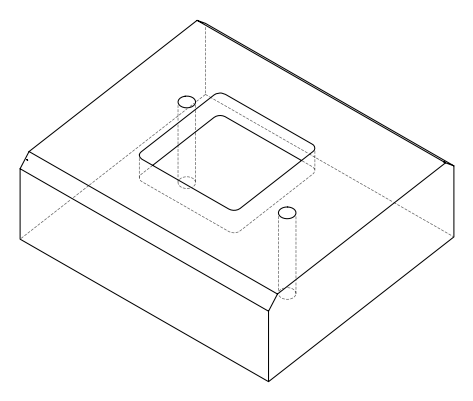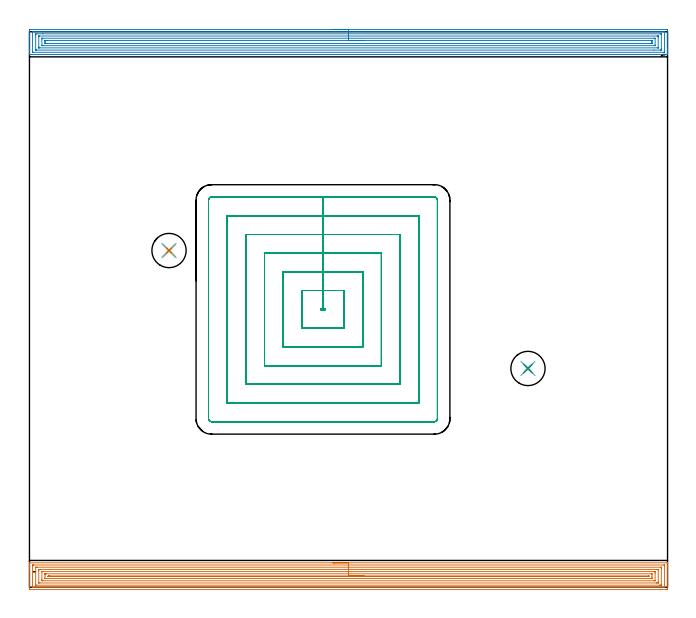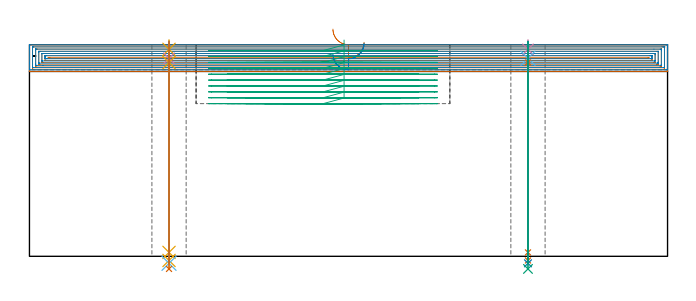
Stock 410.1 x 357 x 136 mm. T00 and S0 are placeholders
(PLAN: 13 operations, 10 tool changes, 91.1 min)
(1 AREA_MILL | FG_CHAMFER_SURFACE | UGT0205_001 | 23.16 min | 60647 mm3)
(2 AREA_MILL_1 | FG_CHAMFER_SURFACE_1 | UGT0205_001 | 19.98 min | 53154 mm3)
(3 MILL_RECTANGULAR_POCKET | POCKET_RECTANGULAR_STRAIGHT | NXT0201_012 | Follow Part, ap 4, ae 75% | 44.27 min | 987842 mm3)
(4 SPOT_DRILL | STEP1HOLE | NXT0321_9005460120000 | 0.05 min | 223 mm3)
(5 SPOT_DRILL_1 | STEP1HOLE_1 | NXT0321_9005460120000 | 0.05 min | 116 mm3)
(6 DRILL_BLIND_HOLE_INTO_CENTER | STEP1HOLE | NXT0301_029 | 0.04 min | 151 mm3)
(7 GUN_DRILL_THROUGH_HOLE | STEP1HOLE | UGT0307_001 | 0.6 min | 2480 mm3)
(8 SPADE_DRILL_TO_ENLARGE_THROUGH_HOLE | STEP1HOLE | UGT0306_004 | 0.57 min | 16567 mm3)
(9 DRILL_TO_ENLARGE_THROUGH_HOLE | STEP1HOLE | UGT0301_053 | 0.59 min | 32272 mm3)
(10 DRILL_BLIND_HOLE_INTO_CENTER_1 | STEP1HOLE_1 | NXT0301_029 | 0.04 min | 119 mm3)
(11 GUN_DRILL_THROUGH_HOLE_1 | STEP1HOLE_1 | UGT0307_001 | 0.6 min | 2483 mm3)
(12 SPADE_DRILL_TO_ENLARGE_THROUGH_HOLE_1 | STEP1HOLE_1 | UGT0306_004 | 0.57 min | 16649 mm3)
(13 DRILL_TO_ENLARGE_THROUGH_HOLE_1 | STEP1HOLE_1 | UGT0301_053 | 0.59 min | 32217 mm3)
(TOOL UGT0205_001 | Chamfer Mill 20 x 3 x 45 deg. | D20 FL50 Z2)
(TOOL NXT0201_012 | ENDMILL 16mm [2P460-1600-NA 1630] | D16 FL38 Z6)
(TOOL NXT0321_9005460120000 | NC Spot Drill, 142deg, 12mm, Carbide, Uncoated | D12 PA142 FL30 Z2)
(TOOL NXT0301_029 | Carbide Drill 5.8mm [860.1-0580-017A1-MM 2214] | D5.8 PA140 FL28 Z2)
(TOOL UGT0307_001 | Gun Drill 5 mm | D5 PA130 FL24 Z1)
(TOOL UGT0306_004 | Spade Drill 13.5mm | D13.5 PA132 FL10 Z2)
(TOOL UGT0301_053 | Twist Drill 22 mm | D22 PA118 FL150 Z2)
(OP 1 AREA_MILL)
G17 G21 G94 G90
T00 M6
G54
G17 G0 G90 X195.05 Y15.7 S1061 M3
G43 Z146. H0
G94 G1 X195.088 Z145.128 F250.
X195.202 Z144.263
X195.391 Z143.412
X195.653 Z142.58
X195.987 Z141.774
X196.39 Z141.
X196.858 Z140.264
X197.39 Z139.572
X197.979 Z138.929
X198.622 Z138.339
X199.314 Z137.808
X200.05 Z137.34
X200.824 Z136.937
X201.63 Z136.603
X202.462 Z136.341
X203.313 Z136.152
X204.178 Z136.038
X205.05 Z136.
X409.941
X410.09 Y15.705 Z135.995
X410.093 Y15.652 Z135.943
X410.1 Y15.274 Z135.573
Y14.878 Z135.178
Y14.227 Z134.522
Y13.01 Z133.307
Y12.445 Z132.739
Y3.091 Z123.389
Y-0.917 Z119.38
X410.098 Y-1.202 Z119.095
X410.09 Y-1.492 Z118.806
X409.8 Y-1.499 Z118.799
X0.61 Z118.801
X0.032 Y-1.494 Z118.804
X0.007 Y-1.492 Z118.806
X0. Y-0.917 Z119.38
Y11.837 Z132.132
Y12.445 Z132.739
Y13.01 Z133.307
Y13.336 Z133.632
Y13.901 Z134.197
Y14.227 Z134.522
Y14.878 Z135.178
Y15.274 Z135.573
X0.007 Y15.652 Z135.943
X0.01 Y15.705 Z135.995
X0.159 Y15.7 Z136.
X205.05
Y14.286 Z134.586
X407.764 Y14.285 Z134.585
X407.883 Y14.283 Z134.583
X408.09 Y14.276 Z134.576
X408.093 Y14.227 Z134.527
X408.099 Y13.833 Z134.133
Y0.47 Z120.77
X408.093 Y-0.027 Z120.273
X408.09 Y-0.069 Z120.231
X407.942 Y-0.08 Z120.22
X407.824 Y-0.085 Z120.215
X407.764 Y-0.086 Z120.214
X407.705
X2.336 Y-0.085 Z120.215
X2.217 Y-0.083 Z120.217
X2.01 Y-0.076 Z120.224
X2.007 Y-0.027 Z120.273
X2.001 Y0.367 Z120.667
Y13.73 Z134.03
X2.007 Y14.227 Z134.527
X2.01 Y14.269 Z134.569
X2.159 Y14.28 Z134.58
X2.277 Y14.285 Z134.585
X2.336 Y14.286 Z134.586
X2.395
X205.05
Y12.872 Z133.172
X405.919 Y12.871 Z133.171
X406.062 Y12.87 Z133.17
X406.085 Y12.868 Z133.168
X406.09 Y12.866 Z133.166
X406.094 Y12.841 Z133.141
X406.098 Y12.745 Z133.045
X406.1 Y12.625 Z132.925
Y12.445 Z132.745
X406.099 Y1.576 Z121.876
X406.093 Y1.395 Z121.695
X406.09 Y1.346 Z121.646
X406.075 Y1.335 Z121.635
X406.026 Y1.332 Z121.632
X405.919 Y1.33 Z121.63
X405.454 Y1.329 Z121.629
X405.027 Y1.328 Z121.628
X4.181 Y1.329 Z121.629
X4.038 Y1.33 Z121.63
X4.015 Y1.332 Z121.632
X4.01 Y1.334 Z121.634
X4.006 Y1.359 Z121.659
X4.001 Y1.455 Z121.755
X4. Y1.935 Z122.235
X4.001 Y12.624 Z132.924
X4.007 Y12.805 Z133.105
X4.01 Y12.854 Z133.154
X4.025 Y12.865 Z133.165
X4.074 Y12.868 Z133.168
X4.181 Y12.87 Z133.17
X4.646 Y12.871 Z133.171
X5.073 Y12.872 Z133.172
X205.05
Y11.457 Z131.757
X403.338
X404.049 Y11.452 Z131.752
X404.084 Y11.451 Z131.751
X404.09 Y11.412 Z131.712
X404.095 Y11.311 Z131.611
X404.099 Y11.106 Z131.406
X404.1 Y3.57 Z123.87
X404.098 Y3.108 Z123.408
X404.095 Y2.894 Z123.194
X404.09 Y2.788 Z123.088
X404.081 Y2.749 Z123.049
X404.032 Y2.747 Z123.047
X403.241 Y2.743 Z123.043
X403.144
X6.762
X6.051 Y2.748 Z123.048
X6.016 Y2.749 Z123.049
X6.01 Y2.788 Z123.088
X6.005 Y2.889 Z123.189
X6.001 Y3.094 Z123.394
X6. Y10.63 Z130.93
X6.002 Y11.092 Z131.392
X6.005 Y11.306 Z131.606
X6.01 Y11.412 Z131.712
X6.019 Y11.451 Z131.751
X6.068 Y11.453 Z131.753
X6.859 Y11.457 Z131.757
X6.956
X205.05
Y10.043 Z130.343
X401.456 Y10.042 Z130.342
X402.081 Y10.039 Z130.339
X402.085 Y10.037 Z130.337
X402.095 Y10.025 Z130.325
X402.098 Y9.772 Z130.072
X402.1 Y9.13 Z129.43
X402.099 Y4.267 Z124.567
X402.097 Y4.187 Z124.487
X402.094 Y4.168 Z124.468
X402.091 Y4.164 Z124.464
X402.075 Y4.161 Z124.461
X401.998 Y4.159 Z124.459
X401.727 Y4.157 Z124.457
X401.456
X8.644 Y4.158 Z124.458
X8.019 Y4.161 Z124.461
X8.015 Y4.163 Z124.463
X8.005 Y4.175 Z124.475
X8.002 Y4.428 Z124.728
X8. Y5.07 Z125.37
X8.001 Y9.933 Z130.233
X8.003 Y10.014 Z130.314
X8.006 Y10.032 Z130.332
X8.009 Y10.036 Z130.336
X8.025 Y10.039 Z130.339
X8.102 Y10.041 Z130.341
X8.373 Y10.043 Z130.343
X8.644
X205.05
Y8.629 Z128.929
X399.67 Y8.628 Z128.928
X399.925 Y8.627 Z128.927
X400.038 Y8.624 Z128.924
X400.087 Y8.622 Z128.922
X400.09 Y8.595 Z128.895
X400.097 Y8.455 Z128.755
X400.1 Y7.1 Z127.4
Y6.209 Z126.509
X400.099 Y5.781 Z126.081
X400.094 Y5.637 Z125.937
X400.09 Y5.587 Z125.887
X400.083 Y5.577 Z125.877
X400.069 Y5.576 Z125.876
X399.99 Y5.573 Z125.873
X399.67 Y5.571 Z125.871
X399.417
X10.43 Y5.572 Z125.872
X10.175 Y5.573 Z125.873
X10.062 Y5.576 Z125.876
X10.013 Y5.578 Z125.878
X10.01 Y5.605 Z125.905
X10.003 Y5.745 Z126.045
X10. Y7.1 Z127.4
Y7.991 Z128.291
X10.001 Y8.419 Z128.719
X10.006 Y8.563 Z128.863
X10.01 Y8.613 Z128.913
X10.017 Y8.623 Z128.923
X10.031 Y8.624 Z128.924
X10.11 Y8.627 Z128.927
X10.43 Y8.629 Z128.929
X10.683
X205.05
Y7.215 Z127.515
X397.885 Y7.214 Z127.514
X397.999 Y7.212 Z127.512
X398.074 Y7.208 Z127.508
X398.091 Y7.206 Z127.506
X398.094 Y7.197 Z127.497
X398.096 Y7.172 Z127.472
X398.095 Y7.1 Z127.4
X398.09 Y6.999 Z127.299
X397.993 Y6.992 Z127.292
X397.885 Y6.989 Z127.289
X397.107 Y6.985 Z127.285
X396.992
X12.215 Y6.986 Z127.286
X12.101 Y6.988 Z127.288
X12.025 Y6.992 Z127.292
X12.009 Y6.994 Z127.294
X12.006 Y7.003 Z127.303
X12.003 Y7.028 Z127.328
X12.005 Y7.1 Z127.4
X12.01 Y7.201 Z127.501
X12.107 Y7.208 Z127.508
X12.215 Y7.211 Z127.511
X12.993 Y7.214 Z127.514
X13.108 Y7.215 Z127.515
X205.05
X205.922 Z127.553
X206.786 Z127.667
X207.638 Z127.855
X208.47 Z128.118
X209.276 Z128.452
X210.05 Z128.854
X210.786 Z129.323
X211.478 Z129.854
X212.121 Z130.444
X212.71 Z131.087
X213.241 Z131.779
X213.71 Z132.515
X214.113 Z133.288
X214.447 Z134.094
X214.709 Z134.926
X214.898 Z135.778
X215.012 Z136.643
X215.05 Z137.515
G0 Z146.
M5
M2
(OP 2 AREA_MILL_1)
G17 G21 G94 G90
T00 M6
G54
G17 G0 G90 X195.05 Y358.5 S1061 M3
G43 Z146. H0
Z129.9
G94 G1 X195.088 Z129.028 F250.
X195.202 Z128.164
X195.391 Z127.312
X195.653 Z126.48
X195.987 Z125.674
X196.39 Z124.9
X196.858 Z124.164
X197.39 Z123.472
X197.979 Z122.829
X198.622 Z122.24
X199.314 Z121.708
X200.05 Z121.24
X200.824 Z120.837
X201.63 Z120.503
X202.462 Z120.241
X203.313 Z120.052
X204.178 Z119.938
X205.05 Z119.9
X409.49
X409.865 Y358.497 Z119.902
X410.09 Y358.492 Z119.906
X410.1 Y358.263 Z120.134
Y346.181 Z132.214
Y345.576 Z132.818
Y345.014 Z133.383
Y344.69 Z133.706
Y344.128 Z134.268
Y343.804 Z134.591
Y343.155 Z135.244
Y342.778 Z135.621
Y342.427 Z135.964
X410.091 Y342.402 Z135.988
X409.937 Y342.4 Z136.
X0.163
X0.009 Y342.402 Z135.988
X0. Y342.427 Z135.964
Y342.778 Z135.621
Y343.156 Z135.244
Y343.804 Z134.591
Y345.014 Z133.383
Y345.576 Z132.818
Y354.297 Z124.1
Y357.982 Z120.415
X0.002 Y358.265 Z120.132
X0.01 Y358.492 Z119.906
X0.237 Y358.499 Z119.899
X205.05 Y358.5 Z119.9
Y357.086 Z121.314
X407.705
X407.927 Y357.085 Z121.315
X408.032 Y357.082 Z121.318
X408.078 Y357.079 Z121.321
X408.09 Y357.053 Z121.347
X408.095 Y356.951 Z121.449
X408.1 Y356.704 Z121.696
X408.099 Y344.299 Z134.101
X408.09 Y343.906 Z134.494
X408.081 Y343.821 Z134.579
X408.035 Y343.818 Z134.582
X407.925 Y343.815 Z134.585
X407.705 Y343.814 Z134.586
X2.395
X2.173 Y343.815 Z134.585
X2.068 Y343.818 Z134.582
X2.022 Y343.821 Z134.579
X2.01 Y343.848 Z134.552
X2.005 Y343.949 Z134.451
X2.001 Y344.195 Z134.205
Y356.601 Z121.799
X2.01 Y356.994 Z121.406
X2.019 Y357.079 Z121.321
X2.065 Y357.082 Z121.318
X2.175 Y357.085 Z121.315
X2.395 Y357.086 Z121.314
X205.05
Y355.672 Z122.728
X405.569 Y355.671 Z122.729
X405.919 Y355.67 Z122.73
X406.036 Y355.668 Z122.732
X406.076 Y355.665 Z122.735
X406.09 Y355.661 Z122.739
X406.093 Y355.623 Z122.777
X406.097 Y355.503 Z122.897
X406.099 Y355.324 Z123.076
X406.1 Y355.145 Z123.255
Y346.283 Z132.117
X406.098 Y345.576 Z132.824
X406.095 Y345.401 Z132.999
X406.085 Y345.235 Z133.165
X405.919 Y345.234 Z133.166
X405.376 Y345.23 Z133.17
X401.366 Y345.228 Z133.172
X4.531 Y345.229 Z133.171
X4.181 Y345.23 Z133.17
X4.064 Y345.232 Z133.168
X4.024 Y345.235 Z133.165
X4.01 Y345.239 Z133.161
X4.007 Y345.278 Z133.122
X4.003 Y345.397 Z133.003
X4.001 Y345.576 Z132.824
X4. Y345.755 Z132.645
Y354.617 Z123.783
X4.002 Y355.324 Z123.076
X4.005 Y355.499 Z122.901
X4.015 Y355.665 Z122.735
X4.181 Y355.666 Z122.734
X4.724 Y355.67 Z122.73
X8.732 Y355.672 Z122.728
X205.05
Y354.257 Z124.143
X403.423
X404.004 Y354.255 Z124.145
X404.069 Y354.253 Z124.147
X404.085 Y354.251 Z124.149
X404.09 Y354.238 Z124.162
X404.094 Y354.189 Z124.211
X404.098 Y353.988 Z124.412
X404.1 Y353.585 Z124.815
X404.099 Y346.922 Z131.478
X404.097 Y346.709 Z131.691
X404.093 Y346.657 Z131.743
X404.09 Y346.649 Z131.751
X404.082 Y346.647 Z131.753
X404.053 Y346.644 Z131.756
X403.952 Y346.643 Z131.757
X6.677
X6.096 Y346.645 Z131.755
X6.031 Y346.647 Z131.753
X6.015 Y346.649 Z131.751
X6.01 Y346.662 Z131.738
X6.006 Y346.711 Z131.689
X6.002 Y346.912 Z131.488
X6. Y347.315 Z131.085
X6.001 Y353.978 Z124.422
X6.003 Y354.191 Z124.209
X6.007 Y354.243 Z124.157
X6.01 Y354.251 Z124.149
X6.018 Y354.253 Z124.147
X6.046 Y354.256 Z124.144
X6.148 Y354.257 Z124.143
X205.05
Y352.843 Z125.557
X401.456
X401.635 Y352.842 Z125.558
X401.992 Y352.838 Z125.562
X402.086 Y352.836 Z125.564
X402.091 Y352.812 Z125.588
X402.096 Y352.757 Z125.643
X402.099 Y352.665 Z125.735
Y348.482 Z129.918
X402.095 Y348.235 Z130.165
X402.09 Y348.076 Z130.324
X402.085 Y348.064 Z130.336
X402.028 Y348.061 Z130.339
X401.933 Y348.058 Z130.342
X401.814 Y348.057 Z130.343
X401.635
X8.644
X8.465 Y348.058 Z130.342
X8.108 Y348.062 Z130.338
X8.014 Y348.064 Z130.336
X8.009 Y348.088 Z130.312
X8.004 Y348.143 Z130.257
X8.001 Y348.235 Z130.165
Y352.418 Z125.982
X8.005 Y352.665 Z125.735
X8.01 Y352.824 Z125.576
X8.015 Y352.836 Z125.564
X8.072 Y352.839 Z125.561
X8.167 Y352.842 Z125.558
X8.286 Y352.843 Z125.557
X8.465
X205.05
Y351.429 Z126.971
X399.131 Y351.428 Z126.972
X399.67 Y351.425 Z126.975
X400.03 Y351.422 Z126.978
X400.09 Y351.414 Z126.986
X400.096 Y351.357 Z127.043
X400.099 Y350.893 Z127.507
X400.1 Y350.466 Z127.934
Y350.007 Z128.393
X400.098 Y349.582 Z128.818
X400.094 Y349.52 Z128.88
X400.09 Y349.486 Z128.914
X400.072 Y349.478 Z128.922
X399.94 Y349.475 Z128.925
X399.67 Y349.473 Z128.927
X399.317 Y349.471 Z128.929
X398.777
X10.969 Y349.472 Z128.928
X10.43 Y349.475 Z128.925
X10.07 Y349.478 Z128.922
X10.01 Y349.486 Z128.914
X10.004 Y349.543 Z128.857
X10.001 Y350.007 Z128.393
X10. Y350.433 Z127.967
Y350.893 Z127.507
X10.002 Y351.318 Z127.082
X10.006 Y351.38 Z127.02
X10.01 Y351.414 Z126.986
X10.028 Y351.422 Z126.978
X10.16 Y351.425 Z126.975
X10.43 Y351.427 Z126.973
X10.783 Y351.429 Z126.971
X11.323
X205.05
X205.922 Z127.009
X206.786 Z127.123
X207.638 Z127.312
X208.47 Z127.574
X209.276 Z127.908
X210.05 Z128.311
X210.786 Z128.78
X211.478 Z129.311
X212.121 Z129.9
X212.71 Z130.543
X213.241 Z131.235
X213.71 Z131.971
X214.113 Z132.745
X214.447 Z133.551
X214.709 Z134.383
X214.898 Z135.235
X215.012 Z136.1
X215.05 Z136.971
G0 Z146.
M5
M2
(OP 3 MILL_RECTANGULAR_POCKET)
G17 G21 G94 G90
T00 M6
G54
G17 G0 G90 X202.2 Y178.909 S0 M3
G43 Z146. H1
Z139.
G94 G1 Y190.7 Z135.841 F250.
X188.65 Z132.21
Y178.7
X187.1 F500.
Y178.4
X190.2
Y178.7
X188.65
Y190.7
X175.1
Y166.4
X202.2
Y190.7
X188.65
Y202.7
X163.1
Y154.4
X214.2
Y202.7
X188.65
Y214.7
X151.1
Y142.4
X226.2
Y214.7
X188.65
Y226.7
X139.1
Y130.4
X238.2
Y226.7
X188.65
Y238.7
X127.1
Y118.4
X250.2
Y238.7
X188.65
Y250.7
X117.
G3 X115.1 Y248.8 R1.9
G1 Y108.3
G3 X117. Y106.4 R1.9
G1 X260.3
G3 X262.2 Y108.3 R1.9
G1 Y248.8
G3 X260.3 Y250.7 R1.9
G1 X188.65
X187.65
G0 X202.2 Y178.909 Z135.21
G1 Y190.7 Z132.051 F250.
X188.65 Z128.42
Y178.7
X187.1 F500.
Y178.4
X190.2
Y178.7
X188.65
Y190.7
X175.1
Y166.4
X202.2
Y190.7
X188.65
Y202.7
X163.1
Y154.4
X214.2
Y202.7
X188.65
Y214.7
X151.1
Y142.4
X226.2
Y214.7
X188.65
Y226.7
X139.1
Y130.4
X238.2
Y226.7
X188.65
Y238.7
X127.1
Y118.4
X250.2
Y238.7
X188.65
Y250.7
X117.
G3 X115.1 Y248.8 R1.9
G1 Y108.3
G3 X117. Y106.4 R1.9
G1 X260.3
G3 X262.2 Y108.3 R1.9
G1 Y248.8
G3 X260.3 Y250.7 R1.9
G1 X188.65
X187.65
G0 X202.2 Y178.909 Z131.42
G1 Y190.7 Z128.261 F250.
X188.65 Z124.63
Y178.7
X187.1 F500.
Y178.4
X190.2
Y178.7
X188.65
Y190.7
X175.1
Y166.4
X202.2
Y190.7
X188.65
Y202.7
X163.1
Y154.4
X214.2
Y202.7
X188.65
Y214.7
X151.1
Y142.4
X226.2
Y214.7
X188.65
Y226.7
X139.1
Y130.4
X238.2
Y226.7
X188.65
Y238.7
X127.1
Y118.4
X250.2
Y238.7
X188.65
Y250.7
X117.
G3 X115.1 Y248.8 R1.9
G1 Y108.3
G3 X117. Y106.4 R1.9
G1 X260.3
G3 X262.2 Y108.3 R1.9
G1 Y248.8
G3 X260.3 Y250.7 R1.9
G1 X188.65
X187.65
G0 X202.2 Y178.909 Z127.63
G1 Y190.7 Z124.471 F250.
X188.65 Z120.84
Y178.7
X187.1 F500.
Y178.4
X190.2
Y178.7
X188.65
Y190.7
X175.1
Y166.4
X202.2
Y190.7
X188.65
Y202.7
X163.1
Y154.4
X214.2
Y202.7
X188.65
Y214.7
X151.1
Y142.4
X226.2
Y214.7
X188.65
Y226.7
X139.1
Y130.4
X238.2
Y226.7
X188.65
Y238.7
X127.1
Y118.4
X250.2
Y238.7
X188.65
Y250.7
X117.
G3 X115.1 Y248.8 R1.9
G1 Y108.3
G3 X117. Y106.4 R1.9
G1 X260.3
G3 X262.2 Y108.3 R1.9
G1 Y248.8
G3 X260.3 Y250.7 R1.9
G1 X188.65
X187.65
G0 X202.2 Y178.909 Z123.84
G1 Y190.7 Z120.681 F250.
X188.65 Z117.05
Y178.7
X187.1 F500.
Y178.4
X190.2
Y178.7
X188.65
Y190.7
X175.1
Y166.4
X202.2
Y190.7
X188.65
Y202.7
X163.1
Y154.4
X214.2
Y202.7
X188.65
Y214.7
X151.1
Y142.4
X226.2
Y214.7
X188.65
Y226.7
X139.1
Y130.4
X238.2
Y226.7
X188.65
Y238.7
X127.1
Y118.4
X250.2
Y238.7
X188.65
Y250.7
X117.
G3 X115.1 Y248.8 R1.9
G1 Y108.3
G3 X117. Y106.4 R1.9
G1 X260.3
G3 X262.2 Y108.3 R1.9
G1 Y248.8
G3 X260.3 Y250.7 R1.9
G1 X188.65
X187.65
G0 X202.2 Y178.909 Z120.05
G1 Y190.7 Z116.891 F250.
X188.65 Z113.26
Y178.7
X187.1 F500.
Y178.4
X190.2
Y178.7
X188.65
Y190.7
X175.1
Y166.4
X202.2
Y190.7
X188.65
Y202.7
X163.1
Y154.4
X214.2
Y202.7
X188.65
Y214.7
X151.1
Y142.4
X226.2
Y214.7
X188.65
Y226.7
X139.1
Y130.4
X238.2
Y226.7
X188.65
Y238.7
X127.1
Y118.4
X250.2
Y238.7
X188.65
Y250.7
X117.
G3 X115.1 Y248.8 R1.9
G1 Y108.3
G3 X117. Y106.4 R1.9
G1 X260.3
G3 X262.2 Y108.3 R1.9
G1 Y248.8
G3 X260.3 Y250.7 R1.9
G1 X188.65
X187.65
G0 X202.2 Y178.909 Z116.26
G1 Y190.7 Z113.101 F250.
X188.65 Z109.47
Y178.7
X187.1 F500.
Y178.4
X190.2
Y178.7
X188.65
Y190.7
X175.1
Y166.4
X202.2
Y190.7
X188.65
Y202.7
X163.1
Y154.4
X214.2
Y202.7
X188.65
Y214.7
X151.1
Y142.4
X226.2
Y214.7
X188.65
Y226.7
X139.1
Y130.4
X238.2
Y226.7
X188.65
Y238.7
X127.1
Y118.4
X250.2
Y238.7
X188.65
Y250.7
X117.
G3 X115.1 Y248.8 R1.9
G1 Y108.3
G3 X117. Y106.4 R1.9
G1 X260.3
G3 X262.2 Y108.3 R1.9
G1 Y248.8
G3 X260.3 Y250.7 R1.9
G1 X188.65
X187.65
G0 X202.2 Y178.909 Z112.47
G1 Y190.7 Z109.311 F250.
X188.65 Z105.68
Y178.7
X187.1 F500.
Y178.4
X190.2
Y178.7
X188.65
Y190.7
X175.1
Y166.4
X202.2
Y190.7
X188.65
Y202.7
X163.1
Y154.4
X214.2
Y202.7
X188.65
Y214.7
X151.1
Y142.4
X226.2
Y214.7
X188.65
Y226.7
X139.1
Y130.4
X238.2
Y226.7
X188.65
Y238.7
X127.1
Y118.4
X250.2
Y238.7
X188.65
Y250.7
X117.
G3 X115.1 Y248.8 R1.9
G1 Y108.3
G3 X117. Y106.4 R1.9
G1 X260.3
G3 X262.2 Y108.3 R1.9
G1 Y248.8
G3 X260.3 Y250.7 R1.9
G1 X188.65
X187.65
G0 X202.2 Y178.909 Z108.68
G1 Y190.7 Z105.521 F250.
X188.65 Z101.89
Y178.7
X187.1 F500.
Y178.4
X190.2
Y178.7
X188.65
Y190.7
X175.1
Y166.4
X202.2
Y190.7
X188.65
Y202.7
X163.1
Y154.4
X214.2
Y202.7
X188.65
Y214.7
X151.1
Y142.4
X226.2
Y214.7
X188.65
Y226.7
X139.1
Y130.4
X238.2
Y226.7
X188.65
Y238.7
X127.1
Y118.4
X250.2
Y238.7
X188.65
Y250.7
X117.
G3 X115.1 Y248.8 R1.9
G1 Y108.3
G3 X117. Y106.4 R1.9
G1 X260.3
G3 X262.2 Y108.3 R1.9
G1 Y248.8
G3 X260.3 Y250.7 R1.9
G1 X188.65
X187.65
G0 X202.2 Y178.909 Z104.89
G1 Y190.7 Z101.731 F250.
X188.65 Z98.1
Y178.7
X187.1 F500.
Y178.4
X190.2
Y178.7
X188.65
Y190.7
X175.1
Y166.4
X202.2
Y190.7
X188.65
Y202.7
X163.1
Y154.4
X214.2
Y202.7
X188.65
Y214.7
X151.1
Y142.4
X226.2
Y214.7
X188.65
Y226.7
X139.1
Y130.4
X238.2
Y226.7
X188.65
Y238.7
X127.1
Y118.4
X250.2
Y238.7
X188.65
Y250.7
X117.
G3 X115.1 Y248.8 R1.9
G1 Y108.3
G3 X117. Y106.4 R1.9
G1 X260.3
G3 X262.2 Y108.3 R1.9
G1 Y248.8
G3 X260.3 Y250.7 R1.9
G1 X188.65
X187.65
G0 Z146.
M5
M2
(OP 4 SPOT_DRILL)
G17 G21 G94 G90
T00 M6
G54
G17 G0 G90 X320.4 Y140.6 S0 M3
G43 Z146. H0
G94 G81 G98 Z133. F250. R139.
G80
M5
M2
(OP 5 SPOT_DRILL_1)
G17 G21 G94 G90
T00 M6
G54
G17 G0 G90 X89.7 Y216.4 S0 M3
G43 Z146. H0
G94 G81 G98 Z133. F250. R139.
G80
M5
M2
(OP 6 DRILL_BLIND_HOLE_INTO_CENTER)
G17 G21 G94 G90
T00 M6
G54
G17 G0 G90 X320.4 Y140.6 S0 M3
G43 Z146. H1
G94 G81 G98 Z127.3 F250. R138.
G80
M5
M2
(OP 7 GUN_DRILL_THROUGH_HOLE)
G17 G21 G94 G90
T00 M6
G54
G17 G0 G90 X320.4 Y140.6 M8
G43 Z146. H0
Z133.49
S716 M3
G94 G1 Z124.544 F125. M26
G4 X.084
Z2.5 F250.
G4 X.084
Z-2.666 F125.
G4 X.084
M5
M9
G0 Z133.49
Z146.
M2
(OP 8 SPADE_DRILL_TO_ENLARGE_THROUGH_HOLE)
G17 G21 G94 G90
T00 M6
G54
G17 G0 G90 X320.4 Y140.6 S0 M3
G43 Z146. H0
G94 G73 G98 Z-4.505 F250. Q12.773 R138.
G80
M5
M2
(OP 9 DRILL_TO_ENLARGE_THROUGH_HOLE)
G17 G21 G94 G90
T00 M6
G54
G17 G0 G90 X320.4 Y140.6 S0 M3
G43 Z146. H0
G94 G73 G98 Z-8.109 F250. Q20.587 R138.
G80
M5
M2
(OP 10 DRILL_BLIND_HOLE_INTO_CENTER_1)
G17 G21 G94 G90
T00 M6
G54
G17 G0 G90 X89.7 Y216.4 S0 M3
G43 Z146. H1
G94 G81 G98 Z127.3 F250. R138.
G80
M5
M2
(OP 11 GUN_DRILL_THROUGH_HOLE_1)
G17 G21 G94 G90
T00 M6
G54
G17 G0 G90 X89.7 Y216.4 M8
G43 Z146. H0
Z133.49
S716 M3
G94 G1 Z124.544 F125. M26
G4 X.084
Z2.5 F250.
G4 X.084
Z-2.666 F125.
G4 X.084
M5
M9
G0 Z133.49
Z146.
M2
(OP 12 SPADE_DRILL_TO_ENLARGE_THROUGH_HOLE_1)
G17 G21 G94 G90
T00 M6
G54
G17 G0 G90 X89.7 Y216.4 S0 M3
G43 Z146. H0
G94 G73 G98 Z-4.505 F250. Q12.773 R138.
G80
M5
M2
(OP 13 DRILL_TO_ENLARGE_THROUGH_HOLE_1)
G17 G21 G94 G90
T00 M6
G54
G17 G0 G90 X89.7 Y216.4 S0 M3
G43 Z146. H0
G94 G73 G98 Z-8.109 F250. Q20.587 R138.
G80
M5
M2
